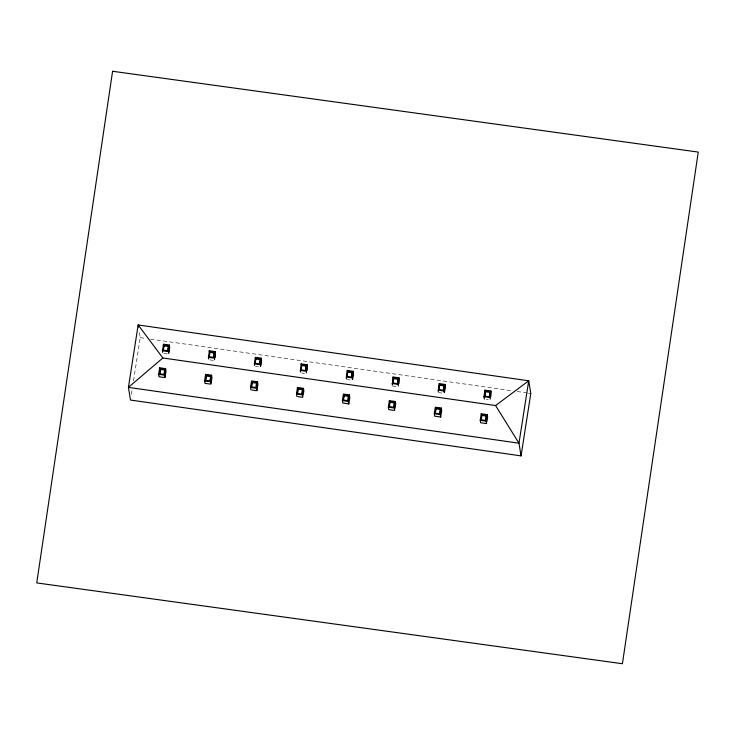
<?xml version="1.0" encoding="UTF-8"?>
<svg xmlns="http://www.w3.org/2000/svg" width="735" height="735" viewBox="0 0 735 735"><rect width="100%" height="100%" fill="white"/><g stroke="black" fill="none" stroke-linecap="round" stroke-linejoin="round"><path stroke-width="0.55" stroke-dasharray="3.67 2.76" d="M131.39 394.383L132.098 389.844M133.513 380.767L140.238 337.65L139.034 330.254M140.238 337.65L145.916 338.458M150.464 339.111L512.635 390.882M517.174 391.525L527.39 392.986M528.529 393.151L530.799 393.473M163.721 353.296L168.701 354.013M209.668 359.865L213.646 360.435M255.605 366.434L258.591 366.857M301.552 373.003L304.538 373.426M346.497 379.425L350.476 379.995M392.444 385.994L396.422 386.564M438.382 392.563L444.353 393.409M486.322 399.408L488.306 399.693"/><path stroke-width="1.1" d="M164.015 377.487L159.036 376.77L158.641 374.317L159.651 367.803L165.623 368.658L166.027 371.111L165.007 377.625L164.612 375.172L165.623 368.658M162.591 352.341L163.345 344.182L169.316 345.037L169.712 347.49L168.866 352.919M160.276 368.575L159.614 374.648L160.276 368.575L164.824 369.227L164.484 373.224M163.96 344.954L163.152 350.145L167.699 350.797L168.508 345.606L163.96 344.954L163.455 349.998M164.824 369.227L164.015 374.409L159.467 373.766M168.168 349.612L168.508 345.606M168.563 353.195L169.316 345.037M209.962 384.056L204.982 383.339L204.578 380.886L205.598 374.372L211.57 375.217L211.974 377.671L211.12 383.11M208.538 358.91L209.282 350.751L215.254 351.606L215.153 357.32M206.223 375.144L205.552 381.217L206.223 375.144L210.761 375.787L210.265 380.831M209.907 351.523L209.098 356.714L213.637 357.366L214.455 352.175L209.907 351.523L209.401 356.567M210.761 375.787L209.953 380.978L205.405 380.326M213.949 357.21L214.455 352.175M210.954 384.194L210.55 381.741L211.57 375.217M214.51 359.755L215.254 351.606M250.929 389.908L250.525 387.455L251.545 380.932L257.516 381.787L257.911 384.24L256.901 390.763L256.497 388.31L257.516 381.787M254.475 365.47L255.229 357.32L261.201 358.175L261.605 360.628L260.75 366.058M252.16 381.704L251.352 386.895L255.899 387.547L256.708 382.356L252.16 381.704L251.655 386.748M255.844 358.092L255.036 363.283L259.584 363.926L260.392 358.744L255.844 358.092L255.348 363.127M256.368 386.362L256.708 382.356M260.052 362.741L260.392 358.744M260.447 366.324L261.201 358.175M296.866 396.477L296.471 394.024L297.482 387.501L303.454 388.356L303.858 390.809L303.178 395.154M300.422 372.039L301.175 363.889L307.147 364.735L307.037 370.449M298.107 388.273L297.298 393.464L301.846 394.116L302.655 388.925L298.107 388.273L297.601 393.317M301.791 364.661L300.983 369.852L305.53 370.495L306.339 365.304L301.791 364.661L301.286 369.696M302.149 393.969L302.655 388.925M305.833 370.348L306.339 365.304M297.868 396.615L302.838 397.332L302.443 394.879L303.454 388.356M306.394 372.893L307.147 364.735M342.409 400.593L343.429 394.07L349.401 394.925L349.805 397.378L348.785 403.892L342.813 403.037L342.409 400.593L348.381 401.439L348.785 403.892M346.369 378.608L347.113 370.449L353.085 371.304L353.489 373.757L352.644 379.196M344.044 394.842L343.236 400.033L347.784 400.685L348.592 395.494L344.044 394.842L343.548 399.886M347.738 371.23L346.929 376.412L351.468 377.064L352.285 371.873L347.738 371.23L347.232 376.265M348.252 399.491L348.592 395.494M351.946 375.879L352.285 371.873M348.381 401.439L349.401 394.925M352.341 379.462L353.085 371.304M395.347 401.494L394.327 408.008L394.732 410.461L388.76 409.606L388.356 407.153L389.375 400.639L395.347 401.494L395.742 403.947L395.062 408.292M392.306 385.177L393.06 377.018L399.031 377.873L398.921 383.587M389.991 401.411L389.183 406.602L393.73 407.245L394.539 402.063L389.991 401.411L389.486 406.446M393.675 377.79L392.867 382.981L397.414 383.633L398.223 378.442L393.675 377.79L393.179 382.834M394.034 407.098L394.539 402.063M397.562 384.524L398.223 378.442M398.278 386.031L399.031 377.873M434.293 413.722L435.313 407.208L441.285 408.054L441.689 410.507L440.669 417.03L434.697 416.175L434.293 413.722L440.265 414.577L440.669 417.03M438.253 391.746L438.997 383.587L444.978 384.442L445.373 386.895L444.528 392.325M435.938 407.98L435.129 413.162L439.668 413.814L440.486 408.623L435.938 407.98L435.432 413.015M443.83 389.008L444.17 385.011L439.622 384.359L438.813 389.55L443.361 390.202L443.508 391.084M439.117 389.403L439.622 384.359M443.361 390.202L444.17 385.011M440.146 412.629L440.486 408.623M440.265 414.577L441.285 408.054M444.225 392.591L444.978 384.442M487.232 414.623L486.212 421.146L486.616 423.599L480.644 422.744L480.24 420.291L481.26 413.768L487.232 414.623L487.636 417.076L486.956 421.421M484.328 399.123L483.924 396.67L484.944 390.156L490.916 391.011L490.805 396.716M481.875 414.54L481.067 419.731L485.614 420.383L486.423 415.192L481.875 414.54L481.379 419.584M485.569 390.928L484.751 396.119L489.299 396.762L489.446 397.653L490.254 392.462L490.116 391.58L485.569 390.928L484.898 397.001M489.299 396.762L490.116 391.58M485.762 421.274L486.423 415.192M490.171 399.16L490.916 391.011M521.06 455.884L530.799 393.473L528.722 380.794L138.162 324.962L128.423 387.373L130.499 400.051L521.06 455.884L518.974 443.196L528.722 380.794L495.583 405.545L162.839 357.982L138.162 324.962L138.511 327.084M162.839 357.982L128.423 387.373L518.974 443.196L495.583 405.545M164.107 345.845L168.655 346.497M210.054 352.414L214.592 353.066M255.991 358.983L260.539 359.626M301.938 365.543L306.486 366.195M347.885 372.112L352.423 372.764M393.822 378.681L398.37 379.333M439.769 385.25L444.317 385.903M485.706 391.819L490.254 392.462M162.325 350.705L168.297 351.56M208.262 357.274L214.234 358.12M254.209 363.834L260.181 364.689M300.156 370.403L306.127 371.258M346.093 376.972L352.065 377.827M392.04 383.541L398.012 384.396M437.986 390.11L443.958 390.956M483.924 396.67L489.896 397.525M160.423 369.466L164.971 370.109M206.36 376.026L210.908 376.678M252.307 382.595L256.855 383.247M298.254 389.164L302.802 389.816M344.191 395.733L348.739 396.376M390.138 402.302L394.686 402.945M436.085 408.862L440.623 409.514M482.022 415.431L486.57 416.083M158.641 374.317L164.612 375.172M204.578 380.886L210.55 381.741M250.525 387.455L256.497 388.31M296.471 394.024L302.443 394.879M388.356 407.153L394.327 408.008M480.24 420.291L486.212 421.146M251.921 390.046L255.899 390.616M484.944 390.156L485.21 391.792M481.26 413.768L481.526 415.404M393.06 377.018L393.326 378.654M389.375 400.639L389.642 402.275M301.175 363.889L301.442 365.525M297.482 387.501L297.748 389.137M209.282 350.751L209.548 352.387M205.598 374.372L205.864 375.998M159.651 367.803L159.918 369.439M112.584 71.267L36.75 582.919L622.416 663.733L698.25 152.081L112.584 71.267"/></g></svg>
